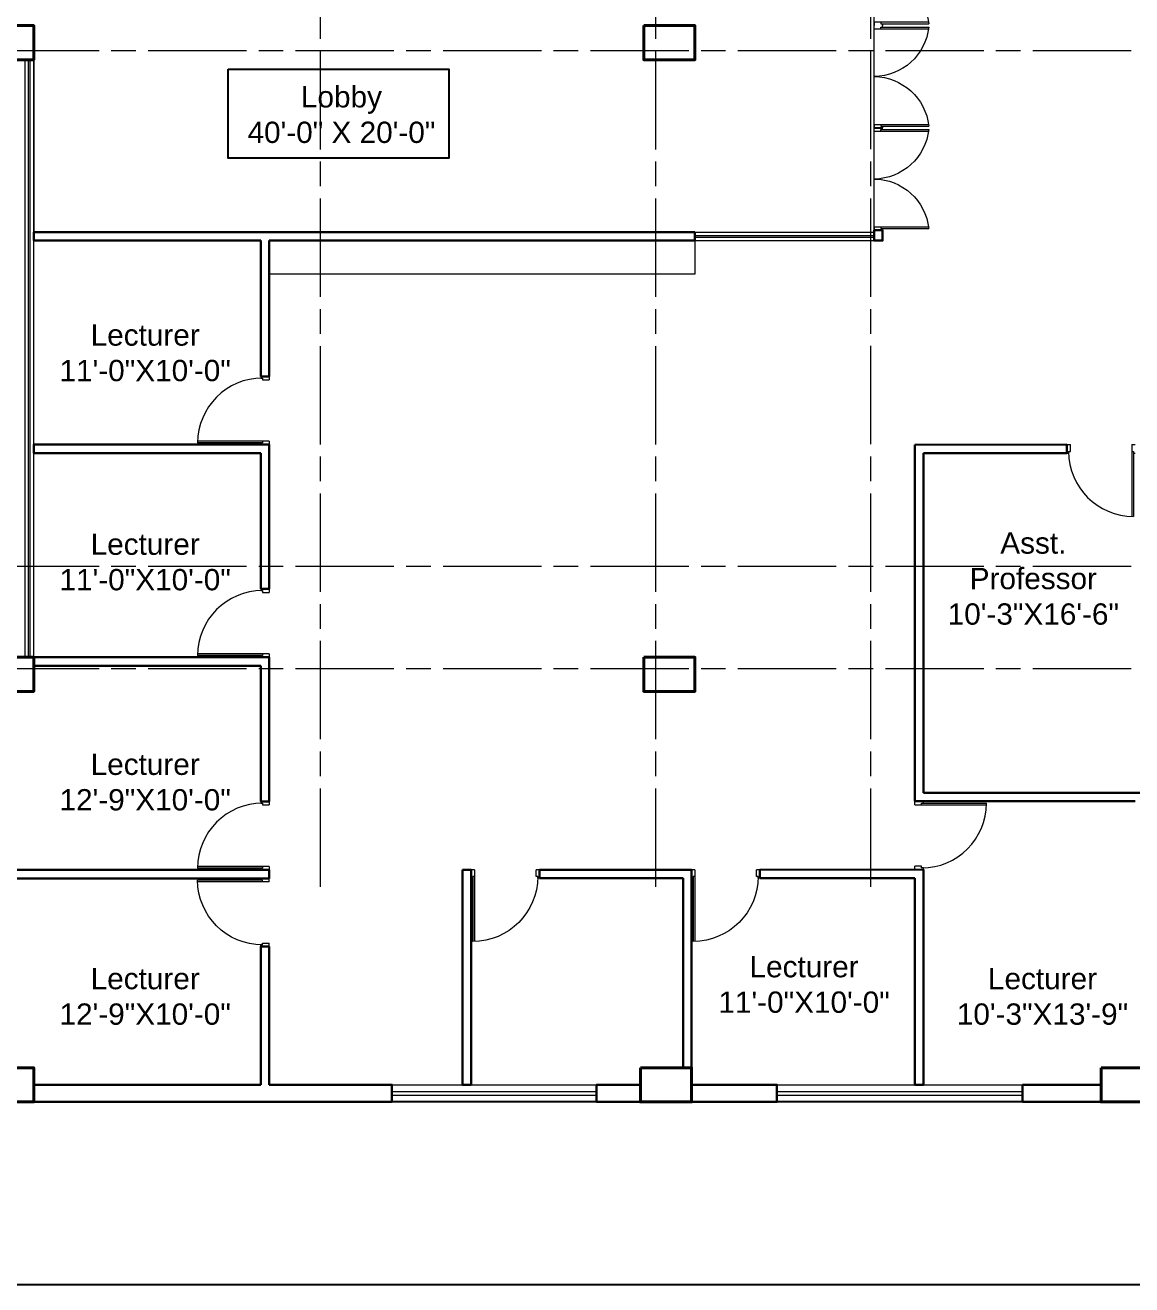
# Model space of a CAD drawing. Header units: inches. Extents: x -12 to 20935469, y -1604 to 24729220.
# Drawn here: x 20824777 to 20825425, y 24718738 to 24719476 of the extents above; entities that cross this region are included whole.
import ezdxf

# ---------------------------------------------------------------- set-up
doc = ezdxf.new("R2010")
doc.units = ezdxf.units.IN
doc.header["$LTSCALE"] = 0.03
doc.header["$MEASUREMENT"] = 0
doc.linetypes.add('ACAD_ISO08W100', pattern=[36, 24, -3, 6, -3])
for name, color, linetype, lineweight in [('column', 1, 'Continuous', 40), ('Door', 7, 'Continuous', 18), ('Grid Line', 252, 'Continuous', 18), ('Hatch', 253, 'Continuous', 15), ('Main Wall', 7, 'Continuous', 30), ('wind.', 150, 'Continuous', 20)]:
    doc.layers.add(name, color=color, linetype=linetype, lineweight=lineweight)
doc.layers.add('FUR', color=251, linetype='Continuous')
doc.layers.add('TEXT', color=7, linetype='Continuous')
doc.styles.add('2', font='swisscl.ttf')

# ---------------------------------------------------------------- blocks, each defined once
blk = doc.blocks.new('fff')
at = {"layer": 'Grid Line', "color": 252, "linetype": 'ACAD_ISO08W100', "lineweight": 9, "ltscale": 80, "true_color": 0x939598}
for p, q in [((20831844.25, 24723521.1), (20831844.25, 24724698.78)), ((20832040.78, 24723521.1), (20832040.78, 24724698.78)), ((20832166.78, 24723521.11), (20832166.78, 24724698.79)), ((20833096.95, 24724010.75), (20830726.15, 24724010.75)), ((20833096.95, 24723708.72), (20830726.15, 24723708.72)), ((20833096.95, 24723648.75), (20830726.15, 24723648.75))]:
    blk.add_line(p, q, dxfattribs=at)
blk = doc.blocks.new('A$C36295410')
at = {"layer": 'Door'}
for p, q in [((1, 4), (1, 32)), ((2, 0), (2, 31.98)), ((58, 0), (58, 31.98)), ((59, 4), (59, 32)), ((1, 5), (0, 5)), ((2, 4), (1, 4)), ((58, 4), (59, 4)), ((59, 5), (60, 5)), ((2, 0), (0, 0)), ((58, 0), (60, 0))]:
    blk.add_line(p, q, dxfattribs=at)
for centre, start, end in [((-2.53, -0.34), 0.59063, 83.77826), ((62.53, -0.34), 96.22174, 179.40937)]:
    blk.add_arc(centre, 32.53, start, end, dxfattribs=at)
blk = doc.blocks.new('$D40')
at = {"layer": 'Door'}
for p, q in [((1, 4), (1, 42)), ((2, 0), (2, 41.99)), ((1, 5), (0, 5)), ((2, 0), (0, 0)), ((2, 4), (1, 4)), ((39, 4), (38, 4)), ((38, 4), (38, 0)), ((40, 0), (38, 0)), ((40, 5), (38.99, 5)), ((39, 5), (39, 4))]:
    blk.add_line(p, q, dxfattribs=at)
blk.add_arc((1, 4), 38, 0, 90, dxfattribs=at)

msp = doc.modelspace()

# ---------------------------------------------------------------- linework, layer by layer
msp.add_line((20825274.35, 24719415.56), (20825279.35, 24719415.56))
msp.add_lwpolyline([(20824895.73, 24719449.84), (20825025.1, 24719449.84), (20825025.1, 24719397.7), (20824895.73, 24719397.7)], close=True)
msp.add_lwpolyline([(20825437.34, 24719085.42), (20825437.34, 24718844.97), (20824751.87, 24718844.97), (20824751.87, 24719085.44)])
at = {"layer": 'column', "lineweight": 40, "ltscale": 20}
for points in [[(20824751.87, 24719475.44), (20824751.87, 24719455.44), (20824781.87, 24719455.44), (20824781.87, 24719475.44)], [(20825139.37, 24719475.44), (20825139.37, 24719455.44), (20825169.37, 24719455.44), (20825169.37, 24719475.44)], [(20824751.87, 24719105.44), (20824751.87, 24719085.44), (20824781.87, 24719085.44), (20824781.87, 24719105.44)], [(20825139.37, 24719105.44), (20825139.37, 24719085.44), (20825169.37, 24719085.44), (20825169.37, 24719105.44)], [(20824751.87, 24718864.97), (20824751.87, 24718844.97), (20824781.87, 24718844.97), (20824781.87, 24718864.97)], [(20825137.37, 24718864.97), (20825137.37, 24718844.97), (20825167.37, 24718844.97), (20825167.37, 24718864.97)], [(20825407.34, 24718864.97), (20825407.34, 24718844.97), (20825437.34, 24718844.97), (20825437.34, 24718864.97)]]:
    msp.add_lwpolyline(points, close=True, dxfattribs=at)
at = {"layer": 'Defpoints'}
msp.add_lwpolyline([(20823799.35, 24720196.34), (20826238.21, 24720196.34), (20826238.21, 24718737.81), (20823799.35, 24718737.81)], close=True, dxfattribs=at)
at = {"layer": 'Hatch'}
msp.add_lwpolyline([(20825274.35, 24719354.49), (20825274.34, 24719595.59), (20825139.37, 24719595.59), (20825139.37, 24719910.63), (20824959.82, 24719910.63), (20824959.82, 24719595.59), (20824137.87, 24719595.59), (20824137.87, 24719475.42), (20824781.87, 24719475.44), (20824781.87, 24719354.49)], close=True, dxfattribs=at)
at = {"layer": 'Hatch', "lineweight": 5}
msp.add_lwpolyline([(20825169.37, 24719349.49), (20825169.37, 24719329.85), (20824919.89, 24719329.85)], dxfattribs=at)
at = {"layer": 'Main Wall', "lineweight": 30}
for p, q in [((20824781.87, 24719475.44), (20824781.87, 24719475.44)), ((20824781.87, 24719354.49), (20824919.89, 24719354.49)), ((20824781.87, 24719349.49), (20824781.87, 24719354.49)), ((20824919.89, 24719354.49), (20825169.37, 24719354.49)), ((20825169.37, 24719349.49), (20825169.37, 24719354.49)), ((20824781.87, 24719349.49), (20824914.89, 24719349.49)), ((20824914.89, 24719269.96), (20824914.89, 24719349.49)), ((20824919.89, 24719269.96), (20824919.89, 24719349.49)), ((20824919.89, 24719349.49), (20825169.37, 24719349.49)), ((20824914.89, 24719269.96), (20824919.89, 24719269.96)), ((20824781.87, 24719229.96), (20824919.89, 24719229.96)), ((20824781.87, 24719224.96), (20824781.87, 24719229.96)), ((20824781.87, 24719224.96), (20824914.89, 24719224.96)), ((20824914.89, 24719145.44), (20824914.89, 24719224.96)), ((20824919.89, 24719145.44), (20824919.89, 24719229.96)), ((20825298.19, 24719229.93), (20825387.34, 24719229.95)), ((20825298.19, 24719021.03), (20825298.19, 24719229.93)), ((20825303.19, 24719224.93), (20825387.34, 24719224.95)), ((20825303.19, 24719026.03), (20825303.19, 24719224.93)), ((20825387.34, 24719229.96), (20825387.34, 24719224.95)), ((20824914.89, 24719145.44), (20824919.89, 24719145.44)), ((20824781.87, 24719105.44), (20824919.89, 24719105.44)), ((20824781.87, 24719100.44), (20824914.89, 24719100.44)), ((20824914.89, 24719020.91), (20824914.89, 24719100.44)), ((20824919.89, 24719020.91), (20824919.89, 24719105.44)), ((20825303.19, 24719026.03), (20825437.34, 24719026.06)), ((20824914.89, 24719020.91), (20824919.89, 24719020.91)), ((20825427.34, 24719021.06), (20825298.19, 24719021.03)), ((20824761.87, 24718980.91), (20824919.89, 24718980.91)), ((20824919.89, 24718975.91), (20824919.89, 24718980.91)), ((20825033.22, 24718854.97), (20825033.22, 24718980.91)), ((20825033.22, 24718980.91), (20825038.22, 24718980.91)), ((20825038.22, 24718854.97), (20825038.22, 24718980.91)), ((20825078.22, 24718980.93), (20825167.37, 24718980.96)), ((20825078.22, 24718975.93), (20825078.22, 24718980.93)), ((20825167.37, 24718980.96), (20825167.37, 24718854.97)), ((20825207.37, 24718980.96), (20825303.19, 24718981.01)), ((20825207.37, 24718980.96), (20825207.37, 24718975.96)), ((20825303.19, 24718981.01), (20825303.19, 24718854.97)), ((20824761.87, 24718975.91), (20824919.89, 24718975.91)), ((20825078.22, 24718975.93), (20825162.37, 24718975.96)), ((20825162.37, 24718975.96), (20825162.37, 24718864.97)), ((20825207.37, 24718975.96), (20825298.19, 24718976.01)), ((20825298.19, 24718976.01), (20825298.19, 24718854.97)), ((20824914.89, 24718935.91), (20824919.89, 24718935.91)), ((20824914.89, 24718854.97), (20824914.89, 24718935.91)), ((20824919.89, 24718854.97), (20824919.89, 24718935.91)), ((20824781.87, 24718854.97), (20824914.89, 24718854.97)), ((20825033.22, 24718854.97), (20825038.22, 24718854.97)), ((20825298.19, 24718854.97), (20825303.19, 24718854.97)), ((20825361.35, 24718854.97), (20825407.34, 24718854.97)), ((20825361.35, 24718854.97), (20825361.35, 24718844.96)), ((20824919.89, 24718844.96), (20824771.87, 24718844.96)), ((20825407.34, 24718844.96), (20825361.35, 24718844.96))]:
    msp.add_line(p, q, dxfattribs=at)
msp.add_lwpolyline([(20825274.35, 24719355.56), (20825279.35, 24719355.56), (20825279.35, 24719349.49), (20825274.35, 24719349.49)], close=True, dxfattribs=at)
for points in [[(20824919.89, 24718854.97), (20824991.74, 24718854.97), (20824991.74, 24718844.96), (20824919.89, 24718844.96)], [(20825137.37, 24718854.96), (20825111.74, 24718854.96), (20825111.74, 24718844.96), (20825137.37, 24718844.96)], [(20825167.37, 24718854.96), (20825217.35, 24718854.96), (20825217.35, 24718844.96), (20825167.37, 24718844.96)]]:
    msp.add_lwpolyline(points, dxfattribs=at)
at = {"layer": 'wind.'}
for p, q in [((20825139.37, 24719475.61), (20825139.37, 24719475.44)), ((20825139.37, 24719475.61), (20825144.37, 24719475.61)), ((20825141.37, 24719475.61), (20825141.37, 24719475.44)), ((20825142.37, 24719475.61), (20825142.37, 24719475.44)), ((20825144.37, 24719475.61), (20825144.37, 24719475.44))]:
    msp.add_line(p, q, dxfattribs=at)
at = {"layer": 'wind.', "lineweight": 5}
for p, q in [((20824776.87, 24719105.44), (20824776.87, 24719455.44)), ((20824778.87, 24719105.44), (20824778.87, 24719455.44)), ((20824779.87, 24719105.44), (20824779.87, 24719455.44)), ((20824781.87, 24719105.44), (20824781.87, 24719455.44)), ((20825169.37, 24719354.49), (20825274.35, 24719354.49)), ((20825169.37, 24719352.49), (20825274.35, 24719352.49)), ((20825169.37, 24719351.49), (20825274.35, 24719351.49)), ((20825169.37, 24719349.49), (20825274.35, 24719349.49)), ((20824991.74, 24718854.97), (20825033.22, 24718854.97)), ((20824991.74, 24718850.97), (20825111.74, 24718850.97)), ((20824991.74, 24718848.97), (20825111.74, 24718848.97)), ((20825038.22, 24718854.97), (20825111.74, 24718854.97)), ((20825217.35, 24718854.97), (20825361.35, 24718854.97)), ((20825217.35, 24718850.97), (20825361.35, 24718850.97)), ((20825217.35, 24718848.97), (20825361.35, 24718848.97)), ((20825361.35, 24718844.96), (20824991.74, 24718844.96))]:
    msp.add_line(p, q, dxfattribs=at)

# ---------------------------------------------------------------- block references
at = {"layer": 'Door'}
for p, rotation in [((20824919.89, 24719229.96), 90.00000000000001), ((20825427.34, 24719229.96), 180), ((20824919.89, 24719105.44), 90.00000000000001), ((20824919.89, 24718980.91), 90.00000000000001), ((20825298.19, 24719021.01), 270)]:
    msp.add_blockref('$D40', p, dxfattribs=dict(at, rotation=rotation))
at = {"layer": 'Door', "xscale": -1}
for p, rotation in [((20825038.22, 24718980.93), 180), ((20825167.37, 24718980.96), 180), ((20824919.89, 24718975.91), 90)]:
    msp.add_blockref('$D40', p, dxfattribs=dict(at, rotation=rotation))
at = {"layer": 'FUR', "xscale": -1, "rotation": 270}
for p in [(20825274.35, 24719475.56), (20825274.35, 24719415.56), (20825274.35, 24719355.56)]:
    msp.add_blockref('A$C36295410', p, dxfattribs=at)
at = {"layer": 'Main Wall'}
msp.add_blockref('fff', (-6894.41, -4550.16), dxfattribs=at)

# ---------------------------------------------------------------- texts
at = {"layer": 'TEXT', "color": 30, "lineweight": 5, "ltscale": 20, "char_height": 12.4758, "attachment_point": 2, "style": '2'}
for s, width, gutter_width, insert in [('\\pxsm1,qc;{\\fArial|b0|i0|c0|p34;\\C0;Lobby\\P40\'-0" X 20\'-0" }', 146.3875, 0.75, (20824962.2, 24719439.95)), ('\\pxqc;{\\fArial|b0|i0|c0|p34;\\C0;Lecturer \\P\\pq*;11\'-0"X10\'-0"}', 213.7251, 0.5, (20824847.19, 24719300.41)), ('\\pxqc;{\\fArial|b0|i0|c0|p34;\\C0;Lecturer \\P\\pq*;11\'-0"X10\'-0"}', 213.7251, 0.5, (20824847.19, 24719177.9)), ('\\pxqc;{\\fArial|b0|i0|c0|p34;\\C0;Asst.\\PProfessor \\P\\pq*;10\'-3"X16\'-6"}', 165.486, 0.5, (20825367.65, 24719178.57)), ('\\pxqc;{\\fArial|b0|i0|c0|p34;\\C0;Lecturer \\P\\pq*;12\'-9"X10\'-0"}', 213.7251, 0.5, (20824847.19, 24719048.96)), ('\\pxqc;{\\fArial|b0|i0|c0|p34;\\C0;Lecturer \\P\\pq*;11\'-0"X10\'-0"}', 82.6614, 0.5, (20825233.3, 24718930.41)), ('\\pxqc;{\\fArial|b0|i0|c0|p34;\\C0;Lecturer \\P\\pq*;12\'-9"X10\'-0"}', 213.7251, 0.5, (20824847.19, 24718923.42)), ('\\pxqc;{\\fArial|b0|i0|c0|p34;\\C0;Lecturer \\P\\pq*;10\'-3"X13\'-9"}', 79.8126, 0.5, (20825373.01, 24718923.42))]:
    msp.add_mtext_dynamic_manual_height_columns(s, width=width, gutter_width=gutter_width, heights=[0], dxfattribs=dict(at, insert=insert))

doc.saveas('drawing.dxf')
